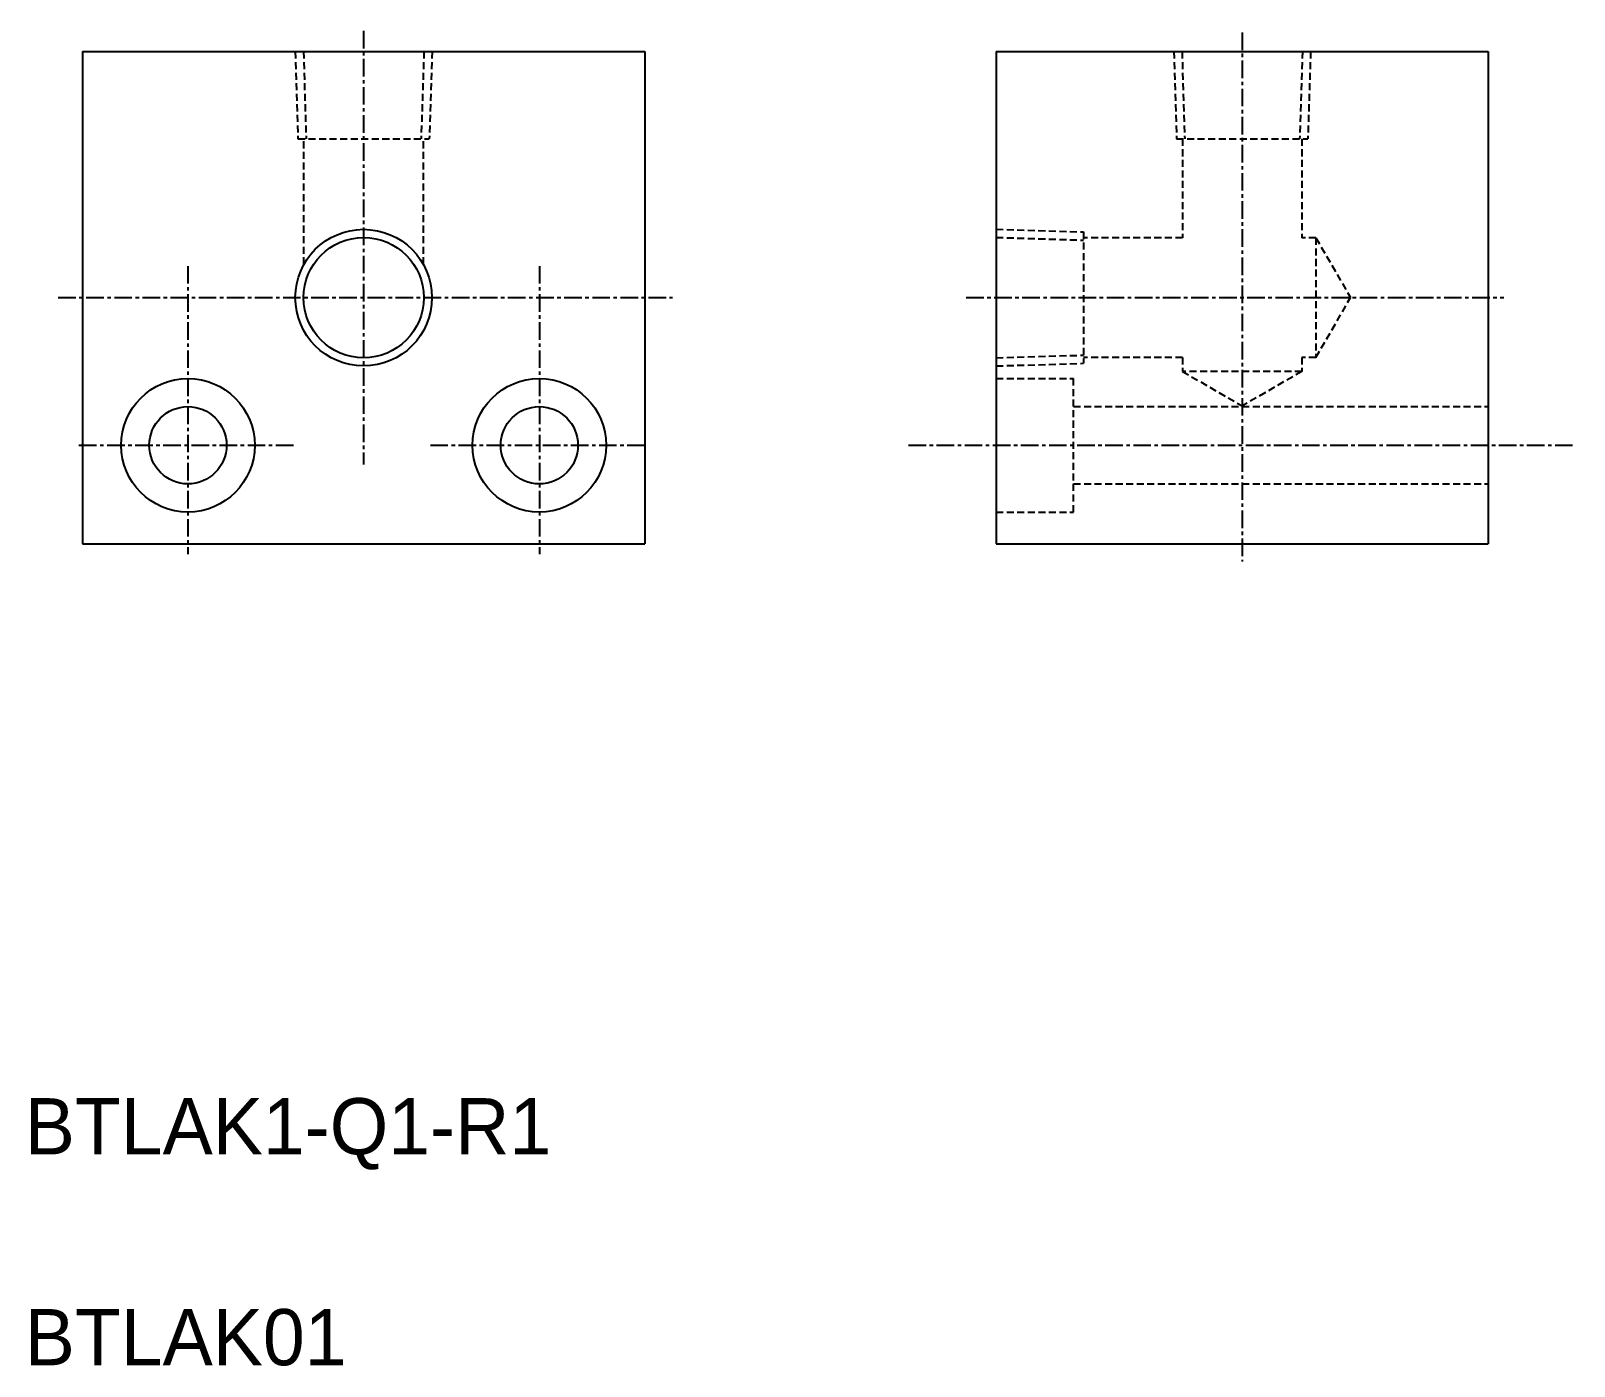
# Model space of a CAD drawing. Extents: x 174 to 284, y 135 to 230.
import ezdxf

# ---------------------------------------------------------------- set-up
doc = ezdxf.new("R2010")
doc.units = 0
doc.linetypes.add('CENTER', pattern=[2, 1.25, -0.25, 0.25, -0.25])
doc.linetypes.add('DASHED', pattern=[0.75, 0.5, -0.25])
doc.layers.get('0').update_dxf_attribs({"linetype": 'CONTINUOUS'})
doc.layers.add('CENTER', color=1, linetype='CENTER')

msp = doc.modelspace()

# ---------------------------------------------------------------- linework, layer by layer
for p, q in [((177.85, 228.05), (217.85, 228.05)), ((177.85, 228.05), (177.85, 193.05)), ((217.85, 228.05), (217.85, 193.05)), ((242.85, 228.05), (277.85, 228.05)), ((242.85, 228.05), (242.85, 193.05)), ((277.85, 228.05), (277.85, 193.05)), ((242.85, 216.8), (242.85, 216.8)), ((242.85, 210.55), (242.85, 210.55)), ((177.85, 193.05), (217.85, 193.05)), ((242.85, 193.05), (277.85, 193.05))]:
    msp.add_line(p, q)
at = {"color": 3, "linetype": 'DASHED'}
for p, q in [((192.99, 228.05), (193.18, 221.85)), ((193.57, 228.05), (193.76, 221.85)), ((202.14, 228.05), (201.94, 221.85)), ((202.72, 228.05), (202.52, 221.85)), ((255.49, 228.05), (255.68, 221.85)), ((256.07, 228.05), (256.26, 221.85)), ((264.64, 228.05), (264.44, 221.85)), ((265.22, 228.05), (265.02, 221.85)), ((193.18, 221.85), (202.52, 221.85)), ((193.6, 212.92), (193.6, 221.85)), ((202.1, 212.92), (202.1, 221.85)), ((255.68, 221.85), (265.02, 221.85)), ((256.1, 221.85), (256.1, 214.8)), ((264.6, 221.85), (264.6, 214.8)), ((242.85, 215.42), (249.05, 215.22)), ((249.05, 215.22), (249.05, 205.88)), ((242.85, 214.84), (249.05, 214.64)), ((256.1, 214.8), (249.05, 214.8)), ((265.6, 214.8), (264.6, 214.8)), ((265.6, 214.8), (268.06, 210.55)), ((265.6, 214.8), (265.6, 206.3)), ((265.6, 206.3), (268.06, 210.55)), ((242.85, 206.27), (249.05, 206.46)), ((242.85, 205.69), (249.05, 205.88)), ((256.1, 206.3), (249.05, 206.3)), ((256.1, 206.3), (256.1, 205.3)), ((265.6, 206.3), (264.6, 206.3)), ((264.6, 206.3), (264.6, 205.3)), ((242.85, 204.8), (248.35, 204.8)), ((248.35, 195.3), (248.35, 204.8)), ((256.1, 205.3), (260.35, 202.85)), ((264.6, 205.3), (256.1, 205.3)), ((264.6, 205.3), (260.35, 202.85)), ((248.35, 202.8), (277.85, 202.8)), ((248.35, 197.3), (277.85, 197.3)), ((242.85, 195.3), (248.35, 195.3))]:
    msp.add_line(p, q, dxfattribs=at)
at = {"color": 3}
msp.add_circle((197.85, 210.55), 4.86, dxfattribs=at)
for centre, radius in [((197.85, 210.55), 4.28), ((185.35, 200.05), 4.75), ((210.35, 200.05), 4.75), ((185.35, 200.05), 2.75), ((210.35, 200.05), 2.75)]:
    msp.add_circle(centre, radius)
at = {"layer": 'CENTER', "color": 1, "linetype": 'CENTER'}
for p, q in [((197.85, 229.53), (197.85, 198.69)), ((260.35, 229.41), (260.35, 191.78)), ((185.35, 212.8), (185.35, 192.3)), ((210.35, 212.8), (210.35, 192.3)), ((176.12, 210.55), (219.83, 210.55)), ((240.71, 210.55), (278.97, 210.55)), ((177.6, 200.05), (193.1, 200.05)), ((202.6, 200.05), (218.1, 200.05)), ((236.61, 200.05), (283.97, 200.05))]:
    msp.add_line(p, q, dxfattribs=at)

# ---------------------------------------------------------------- texts
for s, p in [('BTLAK1-Q1-R1', (173.74, 149.61)), ('BTLAK01', (173.74, 134.61))]:
    msp.add_text(s, height=4).set_placement(p)

doc.saveas('drawing.dxf')
